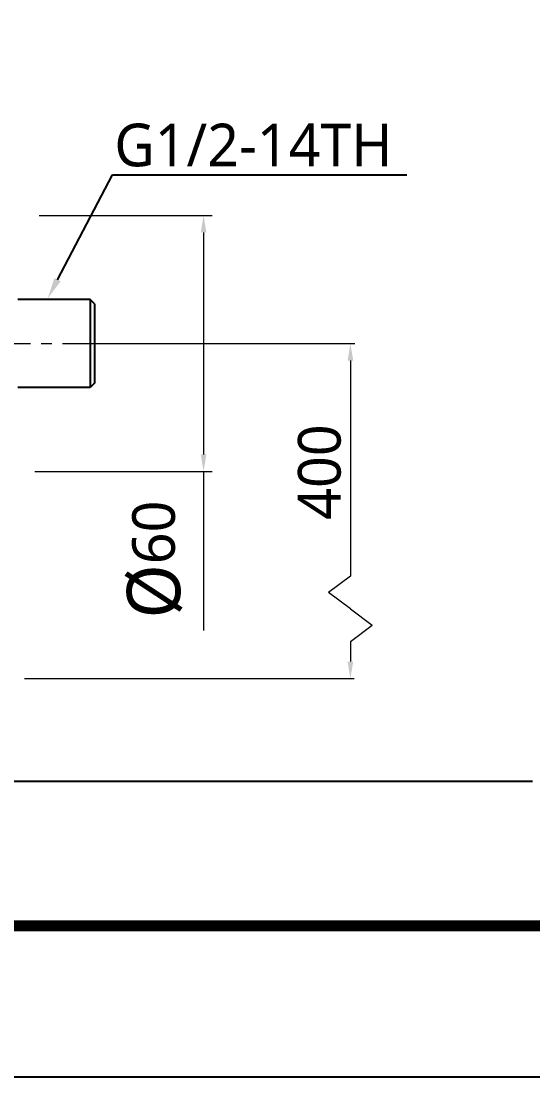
# Model space of a CAD drawing. Extents: x 0 to 1128, y 0 to 827.
# Drawn here: x 806.9 to 926.8, y 0 to 247.4 of the extents above; entities that cross this region are included whole.
import ezdxf
from ezdxf import colors
from ezdxf.entities.mleader import LeaderData, LeaderLine
from ezdxf.math import Vec2, Vec3

# ---------------------------------------------------------------- set-up
doc = ezdxf.new("R2010")
doc.units = 0
doc.header["$LTSCALE"] = 10
doc.header["$MEASUREMENT"] = 0
doc.header["$PDMODE"] = 3
doc.header["$PDSIZE"] = -10
doc.linetypes.add('CENTER', pattern=[2, 1.25, -0.25, 0.25, -0.25])
doc.layers.get('0').update_dxf_attribs({"linetype": 'CONTINUOUS'})
doc.layers.get('DEFPOINTS').update_dxf_attribs({"linetype": 'CONTINUOUS'})
doc.layers.add('DEF_LAYER_ASSEM_MEMBER', color=7, linetype='CONTINUOUS')
doc.styles.add('Daelim Dimension', font='')
doc.styles.get('Daelim Dimension').set_extended_font_data('NanumGothic')
doc.dimstyles.new('DEFAULT', dxfattribs={"dimscale": 2, "dimtxt": 2, "dimasz": 2, "dimexe": 0, "dimexo": 2, "dimgap": 1, "dimtad": 1, "dimdec": 1, "dimzin": 9, "dimdsep": 46, "dimtxsty": 'Daelim Dimension', "dimcen": 0.5, "dimclrd": 252, "dimclre": 252, "dimclrt": 3, "dimadec": 1, "dimazin": 0, "dimtfac": 1, "dimtdec": 1, "dimtix": 1, "dimtmove": 0, "dimatfit": 3, "dimfxl": 1, "dimtolj": 1, "dimtzin": 1, "dimlwd": 9, "dimlwe": 9, "dimarcsym": 0})

# ---------------------------------------------------------------- blocks, each defined once
blk = doc.blocks.new('*D2')
at = {"color": 5, "lineweight": 9, "ltscale": 0.5, "transparency": 16777216}
for p, q in [((811.1090623778505, 201.8389021796427), (851.6671064233446, 201.8389021796426)), ((849.6671064233446, 197.8389021796426), (849.6671064233446, 145.8389021796426)), ((810.1090623778505, 141.8389021796426), (851.6671064233446, 141.8389021796426)), ((849.6671064233446, 141.8389021796426), (849.6671064233446, 104.589975141016))]:
    blk.add_line(p, q, dxfattribs=at)
at = {"color": 5, "ltscale": 0.5, "transparency": 16777216}
for points in [[(849.000439756678, 197.8389021796426), (850.3337730900113, 197.8389021796426), (849.6671064233446, 201.8389021796426)], [(849.000439756678, 145.8389021796426), (850.3337730900113, 145.8389021796426), (849.6671064233446, 141.8389021796426)]]:
    blk.add_solid(points, dxfattribs=at)
at = {"layer": 'DEFPOINTS', "color": 0, "ltscale": 0.5, "transparency": 16777216}
for p in [(807.1090623778505, 201.8389021796427), (806.1090623778505, 141.8389021796426), (849.6671064233446, 141.8389021796426)]:
    blk.add_point(p, dxfattribs=at)
at = {"color": 7, "ltscale": 0.5, "transparency": 16777216, "insert": (831.6978646493819, 121.2144386603294), "char_height": 10, "attachment_point": 2, "rotation": 90, "style": 'Daelim Dimension'}
blk.add_mtext('\\A1;{\\H1.25x;\\C256;Ø}60', dxfattribs=at)

msp = doc.modelspace()

# ---------------------------------------------------------------- linework, layer by layer
at = {"color": 5, "lineweight": 9, "ltscale": 0.5}
for p, q in [((829.1090623778505, 171.8389021796426), (885.0754491726188, 171.8375893545823)), ((884.0754491728944, 167.8376128119669), (884.0754472655458, 117.3185698432169)), ((884.0754472655458, 117.3185698432169), (878.9676420134706, 113.4816786689005)), ((884.0754472655458, 109.6447798651895), (878.9676420134706, 113.4816786689005)), ((884.0754472655458, 109.6447798651895), (889.183252517621, 105.8078810614786)), ((884.0754472655458, 101.9709898871622), (889.183252517621, 105.8078810614786)), ((884.075451080243, 101.9709975165567), (884.0754491728944, 97.29690999214264)), ((807.6912004393739, 93.31371754829499), (884.9402849120302, 93.31371754829499))]:
    msp.add_line(p, q, dxfattribs=at)
at = {"color": 5}
msp.add_line((18.14486312866211, 69.27593994140625), (926.736156463623, 69.27593994140625), dxfattribs=at)
at = {"ltscale": 0.5}
msp.add_lwpolyline([(0, 0), (1128.400001525879, 0), (1128.400001525879, 826.8000030517578), (0, 826.8000030517578)], close=True, dxfattribs=at)
at = {"color": 5, "linetype": 'ByBlock', "lineweight": 200, "const_width": 2.6}
msp.add_lwpolyline([(18.14486312866211, 35.40284729003906), (1110.144863128662, 35.40284729003906), (1110.144863128662, 807.6028442382812), (18.14486312866211, 807.6028442382812)], close=True, dxfattribs=at)
at = {"color": 5, "ltscale": 0.5}
for points in [[(883.4087831420106, 167.8376128119669), (884.7421152037782, 167.8376128119669), (884.0754491728944, 171.8376128119669)], [(883.4087831420106, 97.29690999214264), (884.7421152037782, 97.29690999214264), (884.0754491728944, 93.29690999214264)]]:
    msp.add_solid(points, dxfattribs=at)
at = {"layer": 'DEF_LAYER_ASSEM_MEMBER', "color": 7, "linetype": 'Continuous'}
for p, q in [((823.1090623778505, 182.1389021796427), (806.1090623778505, 182.1389021796427)), ((824.1090623778505, 181.1389021796427), (823.1090623778505, 182.1389021796427)), ((823.1090623778505, 182.1389021796427), (823.1090623778505, 161.5389021796427)), ((824.1090623778505, 181.1386673716427), (824.1090623778505, 162.5391369876426)), ((823.1090623778505, 161.5389021796427), (806.1090623778505, 161.5389021796427)), ((824.1090623778505, 162.5389021796427), (823.1090623778505, 161.5389021796427))]:
    msp.add_line(p, q, dxfattribs=at)
at = {"layer": 'DEF_LAYER_ASSEM_MEMBER', "color": 1, "linetype": 'CENTER', "lineweight": 5}
msp.add_line((776.6373685801505, 171.8389021796427), (829.1090623778505, 171.8389021796427), dxfattribs=at)

# ---------------------------------------------------------------- texts
at = {"color": 7, "ltscale": 0.5, "insert": (876.8588945311708, 141.7115141791544), "char_height": 10, "attachment_point": 5, "rotation": 90, "style": 'Daelim Dimension'}
msp.add_mtext('\\A1;400', dxfattribs=at)

# ---------------------------------------------------------------- dimensions: what is measured, and where the dimension line sits
at = {"color": 5, "ltscale": 0.5}
dim = msp.add_linear_dim(base=(849.6671064233446, 141.8389021796426), p1=(807.1090623778505, 201.8389021796427), p2=(806.1090623778505, 141.8389021796426), angle=270, text='{\\H1.25x;\\C256;Ø}<>', dimstyle='DEFAULT', override={"dimtxt": 5, "dimexe": 1, "dimclrd": 5, "dimclre": 5, "dimclrt": 7}, dxfattribs=at)
dim.commit()
dim.dimension.update_dxf_attribs({"geometry": '*D2', "text_midpoint": (849.6671064233446, 121.2144386603294), "dimtype": 160})

# ---------------------------------------------------------------- leaders
at = {"ltscale": 0.5}
ml = msp.add_multileader_mtext('Standard', dxfattribs=at)
ml.set_content('G1/2-14TH', color=256, style='Daelim Dimension')
ml.set_leader_properties(color=5)
ml.build(insert=Vec2(0, 0))
ml.multileader.update_dxf_attribs({"text_left_attachment_type": 6, "text_right_attachment_type": 6, "dogleg_length": 0.36, "arrow_head_size": 5})
ctx = ml.context
ctx.base_point, ctx.char_height, ctx.arrow_head_size, ctx.landing_gap_size, ctx.plane_origin = Vec3(828.6471004234216, 211.3475581447989), 10, 5, 0.09, Vec3(813.109062779989, 182.3389017910902)
ctx.left_attachment, ctx.right_attachment = 6, 6
notes = []
notes.append((ctx, [(0, (1, 1, 0), (828.2871004234216, 211.3475581447989), (1, 0), 0.36, [(0, [(813.109062779989, 182.3389017910902)], 0, [])])]))
ctx.mtext.insert, ctx.mtext.flow_direction = Vec3(828.7371004234217, 223.3475581447989), 5
for ctx, leaders in notes:
    for number, flags, end, landing, length, lines in leaders:
        leader = LeaderData()
        leader.index, (leader.has_last_leader_line, leader.has_dogleg_vector, leader.attachment_direction) = number, flags
        leader.last_leader_point, leader.dogleg_vector, leader.dogleg_length = Vec3(end), Vec3(landing), length
        for number, points, colour, breaks in lines:
            line = LeaderLine()
            line.index, line.vertices, line.color, line.breaks = number, Vec3.list(points), colors.encode_raw_color(colour), breaks
            leader.lines.append(line)
        ctx.leaders.append(leader)

doc.saveas('drawing.dxf')
